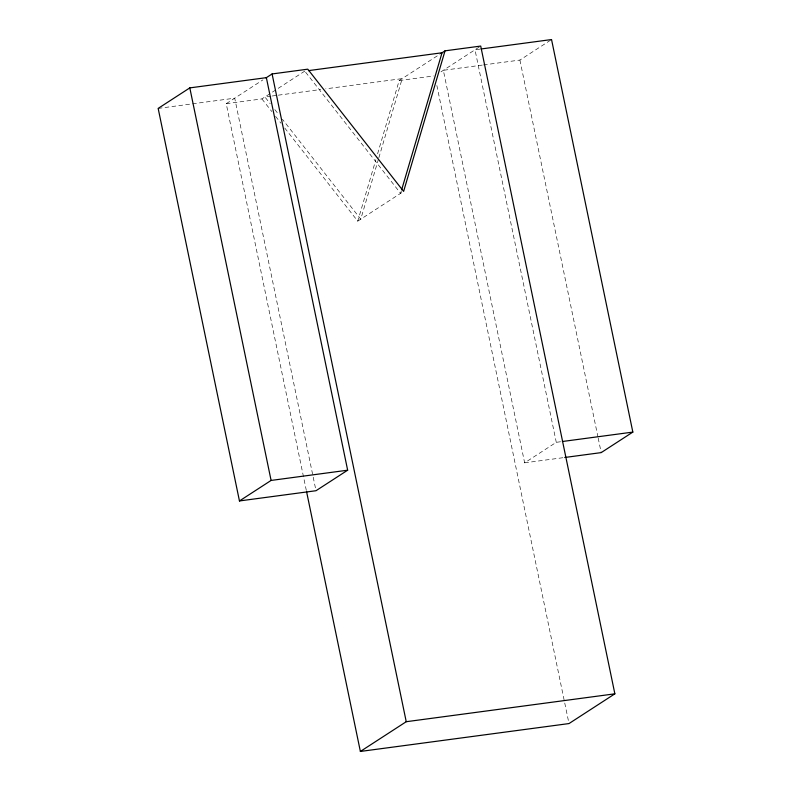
<?xml version="1.0" encoding="UTF-8"?>
<svg xmlns="http://www.w3.org/2000/svg" width="791" height="791" viewBox="0 0 791 791"><rect width="100%" height="100%" fill="white"/><g stroke="black" fill="none" stroke-linecap="round" stroke-linejoin="round"><path stroke-width="0.59" stroke-dasharray="3.96 2.97" d="M284.73 128.023L357.75 221.144L375.854 159.713M377.594 153.81L399.168 80.573L439.984 54.104M378.513 158.951L360.755 219.186L282.417 119.273M378.859 157.765L402.184 78.625L325.655 88.849M401.304 190.987L400.612 193.35L304.772 71.131M306.315 490.41L226.226 103.69L262.919 79.891M226.226 103.69L261.91 98.915L306.76 69.835M440.973 71.843L480.72 46.066M483.449 64.941L519.905 60.067L550.526 40.212M357.75 221.144L401.581 192.717M482.233 65.099L443.346 70.3L524.641 462.834L556.281 442.317L561.145 441.675M479.85 49.131L474.995 49.784L556.281 442.317M158.16 108.407L234.719 98.183L315.51 488.304M270.987 96.156L264.916 96.967L270.245 103.759M272.203 95.988L277.068 95.345M278.284 95.177L320.79 89.502M399.168 80.573L433.666 75.966M524.641 462.834L563.518 457.643M274.803 109.573L278.61 114.428M261.91 98.915L271.797 111.531M275.604 116.376L280.924 123.169M519.905 60.067L597.937 436.909M598.194 438.115L601.19 452.61M436.859 85.477L568.749 722.361"/><path stroke-width="1.19" d="M401.65 189.81L442.031 52.779L308.411 70.636M306.562 491.616L360.37 751.45L568.996 723.567L614.864 693.826L480.72 46.066L445.036 50.832L403.618 191.402L307.778 69.173L272.094 73.949L265.974 77.913M189.81 87.89L158.16 108.407L239.455 500.95L316.005 490.717L347.654 470.2L266.359 77.656L189.81 87.89L271.095 480.434L239.455 500.95M440.963 53.472L445.036 50.832M481.066 48.973L551.545 39.55L632.84 432.094L601.19 452.61L564.734 457.485M360.37 751.45L406.238 721.708L614.864 693.826M271.095 480.434L347.654 470.2M562.361 441.507L632.84 432.094M272.094 73.949L406.238 721.708"/></g></svg>
